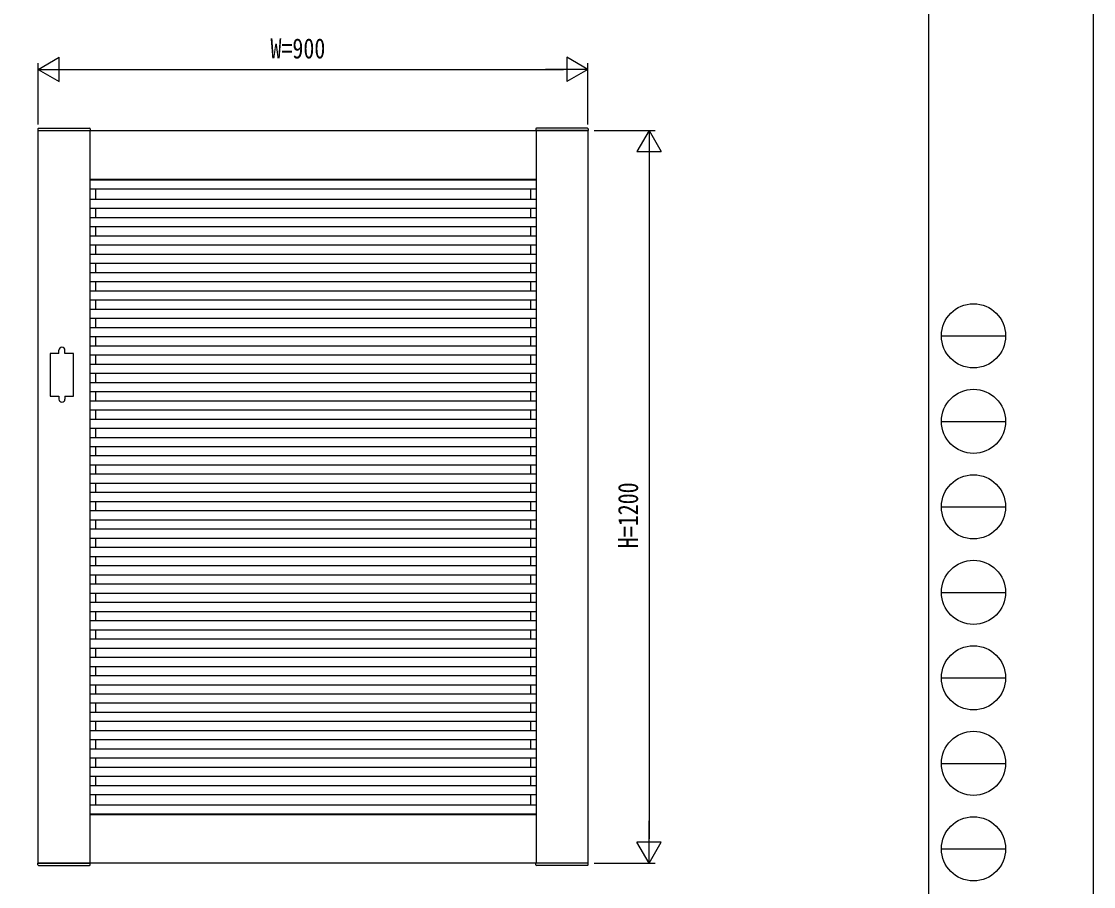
# Model space of a CAD drawing. Units: millimetres on the paper. Extents: x -297 to 297, y -210 to 210.
# Drawn here: x 121.5 to 297, y -137.8 to 3.9 of the extents above; entities that cross this region are included whole.
import ezdxf
from ezdxf.enums import TextEntityAlignment as Align

# ---------------------------------------------------------------- set-up
doc = ezdxf.new("R2010")
doc.units = ezdxf.units.MM
for name, color, linetype in [('0-2_YKK_A1', 4, 'Continuous'), ('0-3_YKK_D', 6, 'Continuous'), ('0-4_YKK_ZWAK', 7, 'Continuous')]:
    doc.layers.add(name, color=color, linetype=linetype)
doc.styles.add('ＭＳ ゴシック', font='')
doc.styles.get('ＭＳ ゴシック').set_extended_font_data('MS Gothic')

msp = doc.modelspace()

# ---------------------------------------------------------------- linework, layer by layer
at = {"layer": '0-2_YKK_A1'}
for p, q in [((124.209, -13.713), (124.196, -13.968)), ((124.196, -13.968), (132.796, -13.968)), ((124.309, -13.618), (132.682, -13.618)), ((132.746, -13.968), (132.746, -133.968)), ((132.782, -13.713), (132.796, -13.968)), ((205.709, -13.713), (205.696, -13.968)), ((214.296, -13.968), (205.696, -13.968)), ((205.746, -13.968), (205.746, -133.968)), ((214.182, -13.618), (205.809, -13.618)), ((214.282, -13.713), (214.296, -13.968)), ((132.746, -21.968), (205.746, -21.968)), ((132.746, -22.048), (205.746, -22.048)), ((133.626, -21.968), (133.626, -22.048)), ((204.866, -21.968), (204.866, -22.048)), ((132.746, -23.548), (205.746, -23.548)), ((133.626, -23.548), (133.626, -25.218)), ((204.866, -23.548), (204.866, -25.218)), ((132.746, -25.218), (205.746, -25.218)), ((132.746, -26.718), (205.746, -26.718)), ((133.626, -26.718), (133.626, -28.218)), ((204.866, -26.718), (204.866, -28.218)), ((132.746, -28.218), (205.746, -28.218)), ((132.746, -29.718), (205.746, -29.718)), ((133.626, -29.718), (133.626, -31.218)), ((204.866, -29.718), (204.866, -31.218)), ((132.746, -31.218), (205.746, -31.218)), ((132.746, -32.718), (205.746, -32.718)), ((133.626, -32.718), (133.626, -34.218)), ((204.866, -32.718), (204.866, -34.218)), ((132.746, -34.218), (205.746, -34.218)), ((132.746, -35.718), (205.746, -35.718)), ((133.626, -35.718), (133.626, -37.218)), ((204.866, -35.718), (204.866, -37.218)), ((132.746, -37.218), (205.746, -37.218)), ((132.746, -38.718), (205.746, -38.718)), ((132.746, -40.218), (205.746, -40.218)), ((133.626, -38.718), (133.626, -40.218)), ((204.866, -38.718), (204.866, -40.218)), ((132.746, -41.718), (205.746, -41.718)), ((133.626, -41.718), (133.626, -43.218)), ((204.866, -41.718), (204.866, -43.218)), ((132.746, -43.218), (205.746, -43.218)), ((132.746, -44.718), (205.746, -44.718)), ((133.626, -44.718), (133.626, -46.218)), ((204.866, -44.718), (204.866, -46.218)), ((132.746, -46.218), (205.746, -46.218)), ((132.746, -47.718), (205.746, -47.718)), ((133.626, -47.718), (133.626, -49.218)), ((204.866, -47.718), (204.866, -49.218)), ((127.646, -50.468), (127.646, -49.968)), ((128.646, -50.468), (128.646, -49.968)), ((132.746, -49.218), (205.746, -49.218)), ((132.746, -50.718), (205.746, -50.718)), ((133.626, -50.718), (133.626, -52.218)), ((204.866, -50.718), (204.866, -52.218)), ((132.746, -52.218), (205.746, -52.218)), ((132.746, -53.718), (205.746, -53.718)), ((133.626, -53.718), (133.626, -55.218)), ((204.866, -53.718), (204.866, -55.218)), ((132.746, -55.218), (205.746, -55.218)), ((127.646, -57.468), (127.646, -57.968)), ((128.646, -57.468), (128.646, -57.968)), ((132.746, -56.718), (205.746, -56.718)), ((133.626, -56.718), (133.626, -58.218)), ((204.866, -56.718), (204.866, -58.218)), ((132.746, -58.218), (205.746, -58.218)), ((132.746, -59.718), (205.746, -59.718)), ((132.746, -61.218), (205.746, -61.218)), ((133.626, -59.718), (133.626, -61.218)), ((204.866, -59.718), (204.866, -61.218)), ((132.746, -62.718), (205.746, -62.718)), ((133.626, -62.718), (133.626, -64.218)), ((204.866, -62.718), (204.866, -64.218)), ((132.746, -64.218), (205.746, -64.218)), ((132.746, -65.718), (205.746, -65.718)), ((133.626, -65.718), (133.626, -67.218)), ((204.866, -65.718), (204.866, -67.218)), ((132.746, -67.218), (205.746, -67.218)), ((132.746, -68.718), (205.746, -68.718)), ((133.626, -68.718), (133.626, -70.218)), ((204.866, -68.718), (204.866, -70.218)), ((132.746, -70.218), (205.746, -70.218)), ((132.746, -71.718), (205.746, -71.718)), ((133.626, -71.718), (133.626, -73.218)), ((204.866, -71.718), (204.866, -73.218)), ((132.746, -73.218), (205.746, -73.218)), ((132.746, -74.718), (205.746, -74.718)), ((133.626, -74.718), (133.626, -76.218)), ((204.866, -74.718), (204.866, -76.218)), ((132.746, -76.218), (205.746, -76.218)), ((132.746, -77.718), (205.746, -77.718)), ((133.626, -77.718), (133.626, -79.218)), ((204.866, -77.718), (204.866, -79.218)), ((132.746, -79.218), (205.746, -79.218)), ((132.746, -80.718), (205.746, -80.718)), ((132.746, -82.218), (205.746, -82.218)), ((133.626, -80.718), (133.626, -82.218)), ((204.866, -80.718), (204.866, -82.218)), ((132.746, -83.718), (205.746, -83.718)), ((133.626, -83.718), (133.626, -85.218)), ((204.866, -83.718), (204.866, -85.218)), ((132.746, -85.218), (205.746, -85.218)), ((132.746, -86.718), (205.746, -86.718)), ((133.626, -86.718), (133.626, -88.218)), ((204.866, -86.718), (204.866, -88.218)), ((132.746, -88.218), (205.746, -88.218)), ((132.746, -89.718), (205.746, -89.718)), ((132.746, -91.218), (205.746, -91.218)), ((133.626, -89.718), (133.626, -91.218)), ((204.866, -89.718), (204.866, -91.218)), ((132.746, -92.718), (205.746, -92.718)), ((133.626, -92.718), (133.626, -94.218)), ((204.866, -92.718), (204.866, -94.218)), ((132.746, -94.218), (205.746, -94.218)), ((132.746, -95.718), (205.746, -95.718)), ((133.626, -95.718), (133.626, -97.218)), ((204.866, -95.718), (204.866, -97.218)), ((132.746, -97.218), (205.746, -97.218)), ((132.746, -98.718), (205.746, -98.718)), ((133.626, -98.718), (133.626, -100.218)), ((204.866, -98.718), (204.866, -100.218)), ((132.746, -100.218), (205.746, -100.218)), ((132.746, -101.718), (205.746, -101.718)), ((133.626, -101.718), (133.626, -103.218)), ((204.866, -101.718), (204.866, -103.218)), ((132.746, -103.218), (205.746, -103.218)), ((132.746, -104.718), (205.746, -104.718)), ((133.626, -104.718), (133.626, -106.218)), ((204.866, -104.718), (204.866, -106.218)), ((132.746, -106.218), (205.746, -106.218)), ((132.746, -107.718), (205.746, -107.718)), ((133.626, -107.718), (133.626, -109.218)), ((204.866, -107.718), (204.866, -109.218)), ((132.746, -109.218), (205.746, -109.218)), ((132.746, -110.718), (205.746, -110.718)), ((132.746, -112.218), (205.746, -112.218)), ((133.626, -110.718), (133.626, -112.218)), ((204.866, -110.718), (204.866, -112.218)), ((132.746, -113.718), (205.746, -113.718)), ((133.626, -113.718), (133.626, -115.218)), ((204.866, -113.718), (204.866, -115.218)), ((132.746, -115.218), (205.746, -115.218)), ((132.746, -116.718), (205.746, -116.718)), ((133.626, -116.718), (133.626, -118.218)), ((204.866, -116.718), (204.866, -118.218)), ((132.746, -118.218), (205.746, -118.218)), ((132.746, -119.718), (205.746, -119.718)), ((133.626, -119.718), (133.626, -121.218)), ((204.866, -119.718), (204.866, -121.218)), ((132.746, -121.218), (205.746, -121.218)), ((132.746, -122.718), (205.746, -122.718)), ((132.746, -122.718), (205.746, -122.718)), ((133.626, -122.718), (133.626, -124.388)), ((204.866, -122.718), (204.866, -124.388)), ((132.746, -124.388), (205.746, -124.388)), ((132.746, -125.888), (205.746, -125.888)), ((132.746, -125.968), (205.746, -125.968)), ((133.626, -125.888), (133.626, -125.968)), ((204.866, -125.888), (204.866, -125.968)), ((124.196, -133.968), (132.796, -133.968)), ((124.209, -134.223), (124.196, -133.968)), ((124.309, -134.318), (132.682, -134.318)), ((132.782, -134.223), (132.796, -133.968)), ((214.296, -133.968), (205.696, -133.968)), ((205.709, -134.223), (205.696, -133.968)), ((214.182, -134.318), (205.809, -134.318)), ((214.282, -134.223), (214.296, -133.968))]:
    msp.add_line(p, q, dxfattribs=at)
msp.add_lwpolyline([(124.246, -13.968), (214.246, -13.968), (214.246, -133.968), (124.246, -133.968)], close=True, dxfattribs=at)
for points in [[(127.646, -50.468), (126.246, -50.468), (126.246, -57.468), (127.646, -57.468)], [(128.646, -57.468), (130.046, -57.468), (130.046, -50.468), (128.646, -50.468)]]:
    msp.add_lwpolyline(points, dxfattribs=at)
for centre, radius, start, end in [((124.309, -13.718), 0.1, 90, 177), ((132.682, -13.718), 0.1, 3, 90), ((205.809, -13.718), 0.1, 90, 177), ((214.182, -13.718), 0.1, 3, 90), ((128.146, -49.968), 0.5, 0, 180), ((128.146, -57.968), 0.5, 180, 0), ((124.309, -134.218), 0.1, 183, 270), ((132.682, -134.218), 0.1, 270, 357), ((205.809, -134.218), 0.1, 183, 270), ((214.182, -134.218), 0.1, 270, 357)]:
    msp.add_arc(centre, radius, start, end, dxfattribs=at)
at = {"layer": '0-3_YKK_D'}
for p, q in [((124.246, -3.968), (127.71, -1.968)), ((124.246, -12.968), (124.246, -2.968)), ((127.71, -5.968), (127.71, -1.968)), ((214.246, -3.968), (210.782, -1.968)), ((210.782, -1.968), (210.782, -5.968)), ((214.246, -12.968), (214.246, -2.968)), ((124.246, -3.968), (127.71, -5.968)), ((124.246, -3.968), (131.174, -3.968)), ((128.246, -3.968), (210.246, -3.968)), ((214.246, -3.968), (207.317, -3.968)), ((214.246, -3.968), (210.782, -5.968)), ((215.246, -13.968), (225.246, -13.968)), ((224.246, -13.968), (222.246, -17.432)), ((224.246, -13.968), (226.246, -17.432)), ((224.246, -13.968), (224.246, -20.896)), ((222.246, -17.432), (226.246, -17.432)), ((224.246, -17.968), (224.246, -129.968)), ((224.246, -133.968), (224.246, -127.04)), ((224.246, -133.968), (222.246, -130.504)), ((226.246, -130.504), (222.246, -130.504)), ((224.246, -133.968), (226.246, -130.504)), ((215.246, -133.968), (225.246, -133.968))]:
    msp.add_line(p, q, dxfattribs=at)
at = {"layer": '0-4_YKK_ZWAK'}
for p, q in [((270.001, 192.15), (270.001, -178.85)), ((272.101, -47.6), (282.601, -47.6)), ((272.101, -61.6), (282.601, -61.6)), ((272.101, -75.6), (282.601, -75.6)), ((272.101, -89.6), (282.601, -89.6)), ((272.101, -103.6), (282.601, -103.6)), ((272.101, -117.6), (282.601, -117.6)), ((272.101, -131.6), (282.601, -131.6))]:
    msp.add_line(p, q, dxfattribs=at)
msp.add_lwpolyline([(-297, -210), (297, -210), (297, 210), (-297, 210)], close=True, dxfattribs=at)
for centre in [(277.351, -47.6), (277.351, -61.6), (277.351, -75.6), (277.351, -89.6), (277.351, -103.6), (277.351, -117.6), (277.351, -131.6)]:
    msp.add_circle(centre, 5.25, dxfattribs=at)

# ---------------------------------------------------------------- texts
at = {"layer": '0-3_YKK_D', "style": 'ＭＳ ゴシック', "width": 0.8}
msp.add_text('W=900', height=3.299, dxfattribs=at).set_placement((162.286, -3.168), align=Align.BOTTOM_LEFT)
msp.add_text('H=1200', height=3.299, rotation=90, dxfattribs=at).set_placement((223.446, -82.368), align=Align.BOTTOM_LEFT)

doc.saveas('drawing.dxf')
